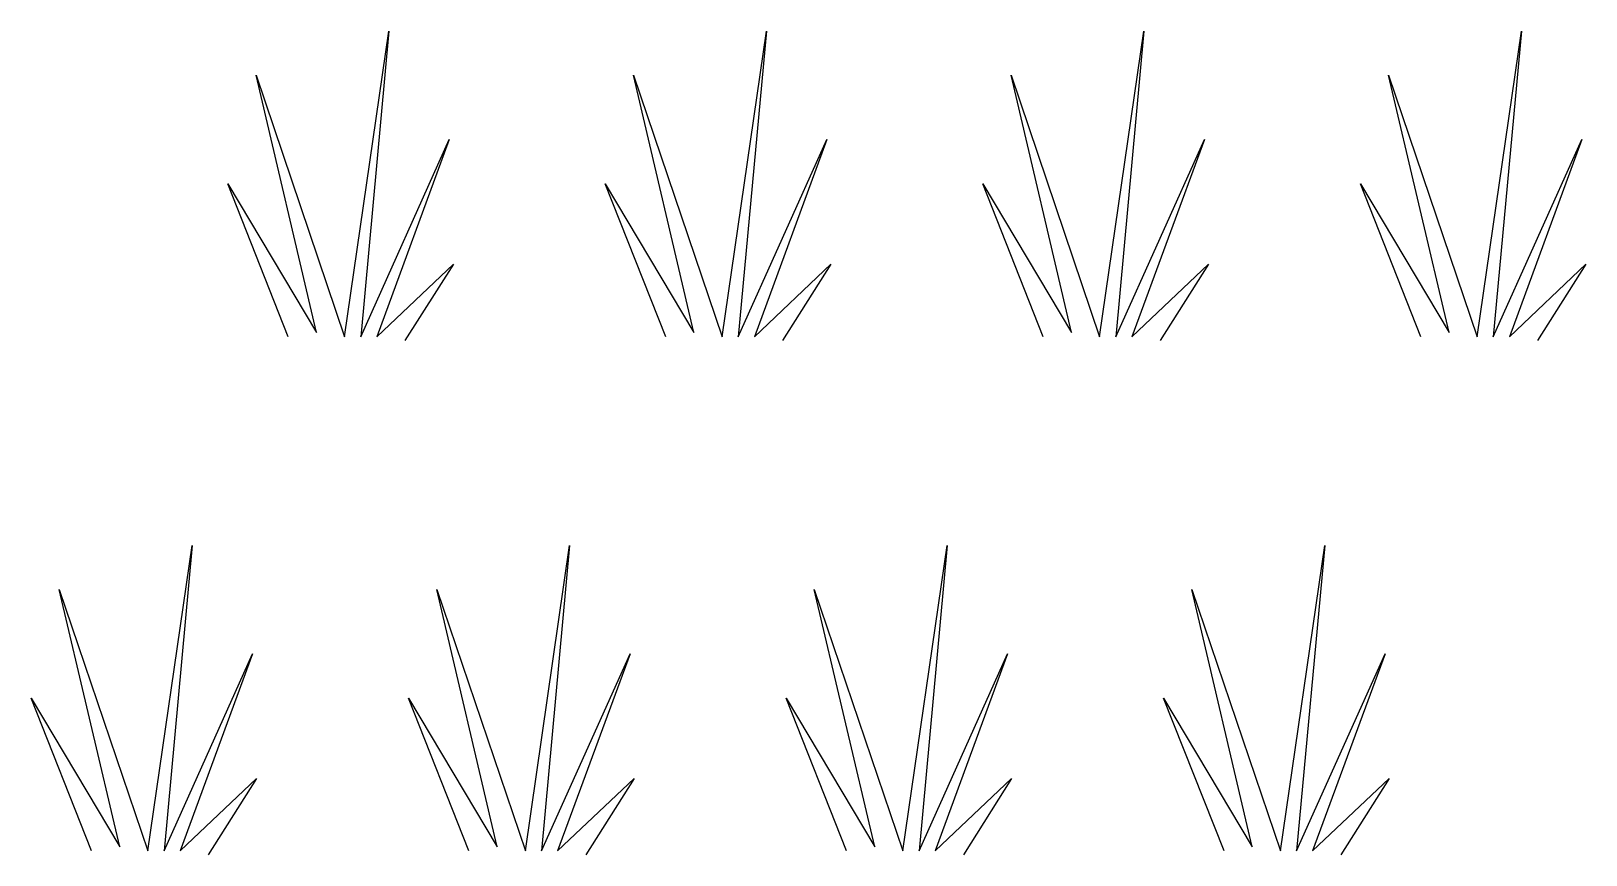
# Model space of a CAD drawing. Header units: metres. Extents: x 234.1 to 249.7, y 200.5 to 208.8.
import ezdxf

# ---------------------------------------------------------------- set-up
doc = ezdxf.new("R2010")
doc.units = ezdxf.units.M
doc.header["$MEASUREMENT"] = 0
doc.layers.get('0').update_dxf_attribs({"linetype": 'CONTINUOUS'})

msp = doc.modelspace()

# ---------------------------------------------------------------- linework, layer by layer
at = {"color": 1}
for points in [[(236.637, 205.728), (236.031, 207.263), (236.921, 205.769), (236.314, 208.354), (237.204, 205.728), (237.649, 208.798), (237.365, 205.728), (238.255, 207.708), (237.527, 205.728), (238.296, 206.455), (237.81, 205.688)], [(240.429, 205.728), (239.822, 207.263), (240.712, 205.769), (240.106, 208.354), (240.995, 205.728), (241.44, 208.798), (241.157, 205.728), (242.047, 207.708), (241.319, 205.728), (242.087, 206.455), (241.602, 205.688)], [(244.221, 205.728), (243.614, 207.263), (244.504, 205.769), (243.897, 208.354), (244.787, 205.728), (245.232, 208.798), (244.949, 205.728), (245.839, 207.708), (245.111, 205.728), (245.879, 206.455), (245.394, 205.688)], [(248.013, 205.728), (247.406, 207.263), (248.296, 205.769), (247.689, 208.354), (248.579, 205.728), (249.024, 208.798), (248.741, 205.728), (249.63, 207.708), (248.902, 205.728), (249.671, 206.455), (249.185, 205.688)], [(234.662, 200.561), (234.055, 202.096), (234.945, 200.602), (234.338, 203.187), (235.228, 200.561), (235.673, 203.631), (235.39, 200.561), (236.279, 202.541), (235.551, 200.561), (236.32, 201.289), (235.834, 200.521)], [(238.453, 200.561), (237.847, 202.096), (238.736, 200.602), (238.13, 203.187), (239.019, 200.561), (239.464, 203.631), (239.181, 200.561), (240.071, 202.541), (239.343, 200.561), (240.111, 201.289), (239.626, 200.521)], [(242.245, 200.561), (241.638, 202.096), (242.528, 200.602), (241.921, 203.187), (242.811, 200.561), (243.256, 203.631), (242.973, 200.561), (243.863, 202.541), (243.135, 200.561), (243.903, 201.289), (243.418, 200.521)], [(246.037, 200.561), (245.43, 202.096), (246.32, 200.602), (245.713, 203.187), (246.603, 200.561), (247.048, 203.631), (246.765, 200.561), (247.654, 202.541), (246.926, 200.561), (247.695, 201.289), (247.21, 200.521)]]:
    msp.add_lwpolyline(points, dxfattribs=at)

doc.saveas('drawing.dxf')
